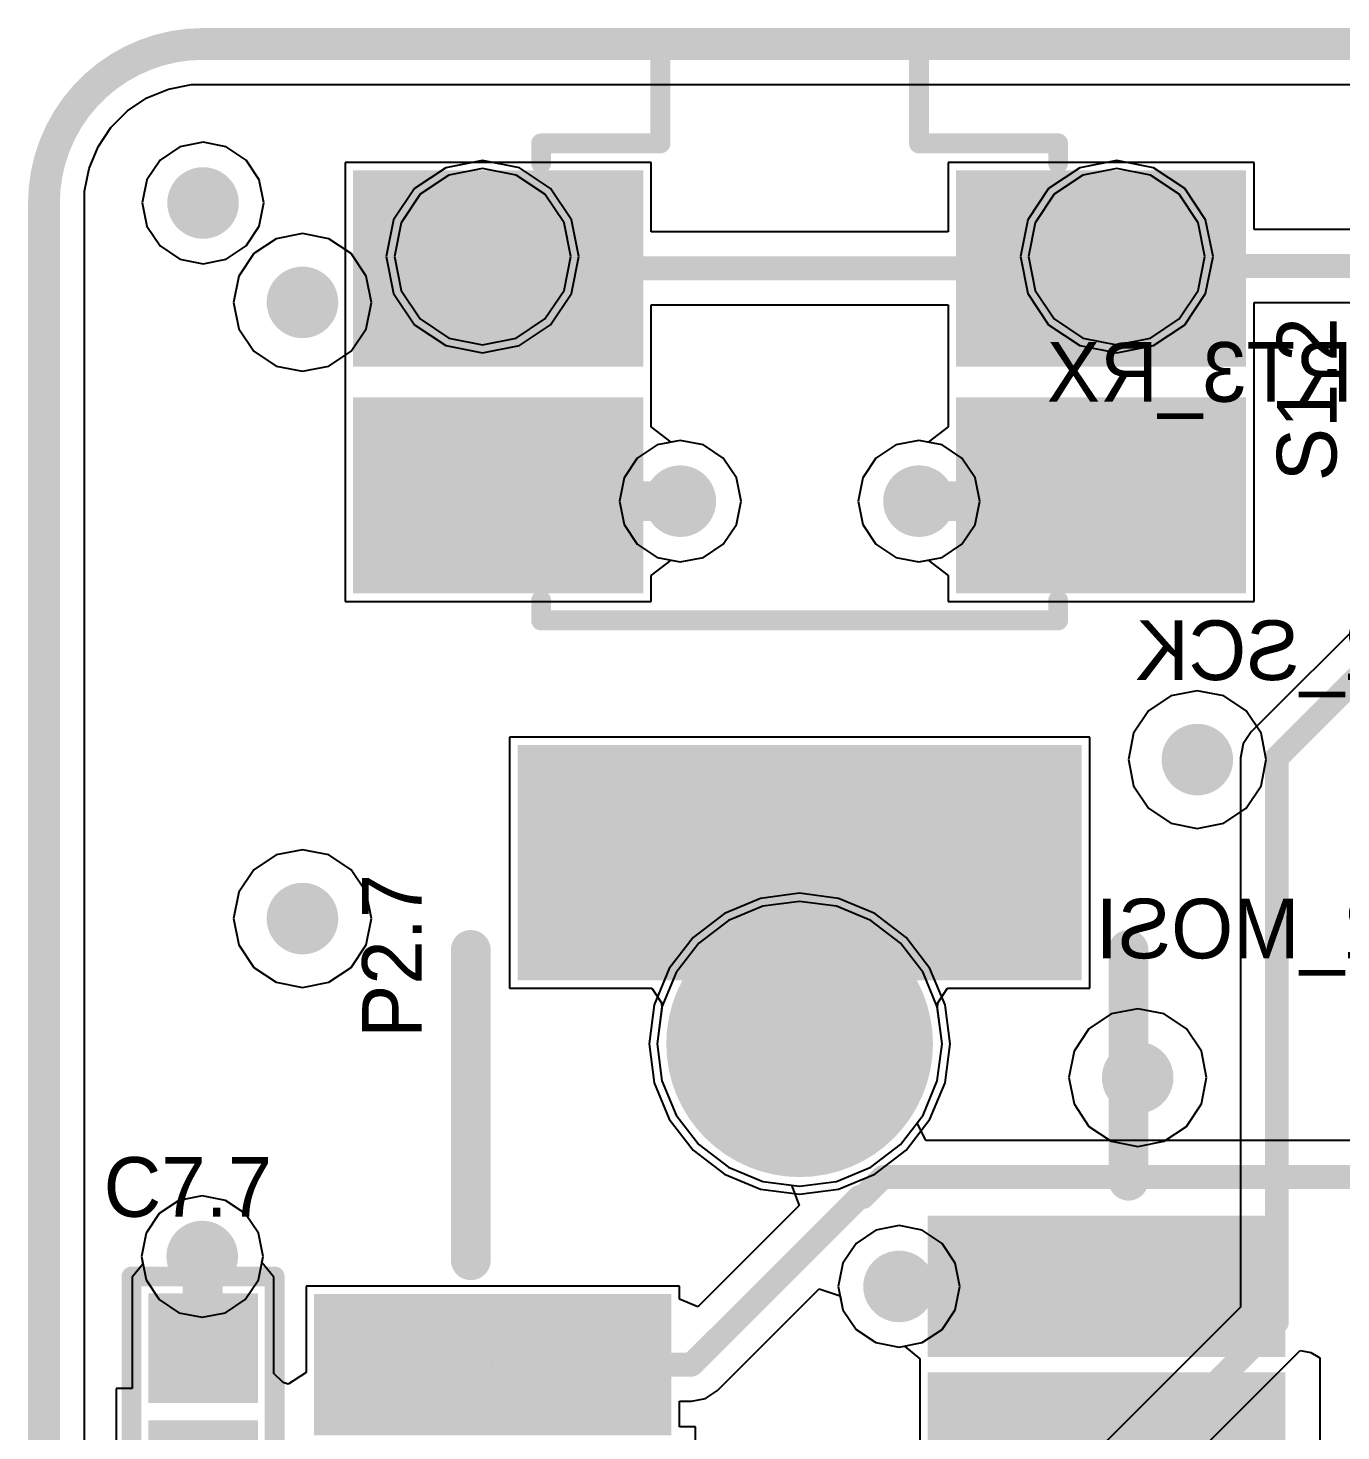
# Model space of a CAD drawing. Header units: millimetres. Extents: x 0.3 to 2.93, y 1.33 to 2.08.
# Drawn here: x 0.296 to 0.6261, y 1.7211 to 2.074 of the extents above; entities that cross this region are included whole.
import ezdxf

# ---------------------------------------------------------------- set-up
doc = ezdxf.new("R2010")
doc.units = ezdxf.units.MM
doc.header["$MEASUREMENT"] = 0
for name, color, linetype in [('BottomLayer', 5, 'Continuous'), ('BottomOverlay', 54, 'Continuous'), ('BottomSolder', 6, 'Continuous'), ('Mechanical2', 216, 'Continuous'), ('MidLayer1', 16, 'Continuous'), ('MidLayer2', 76, 'Continuous'), ('MultiLayer', 9, 'Continuous'), ('PadHoleLayer', 156, 'Continuous'), ('TopLayer', 1, 'Continuous'), ('TopOverlay', 2, 'Continuous'), ('TopPaste', 8, 'Continuous'), ('TopSolder', 216, 'Continuous'), ('ViaHoleLayer', 16, 'Continuous')]:
    doc.layers.add(name, color=color, linetype=linetype)

# ---------------------------------------------------------------- blocks, each defined once
blk = doc.blocks.new('EVQ_P6D_P_86')
at = {"layer": 'BottomLayer', "const_width": 0.01575}
for points in [[(-0.0876, 0.0315, 1), (-0.07185, 0.0315, 1)], [(0.07185, 0.0315, 1), (0.0876, 0.0315, 1)]]:
    blk.add_lwpolyline(points, format="xyb", close=True, dxfattribs=at)
at = {"layer": 'BottomSolder', "const_width": 0.01975}
for points in [[(-0.0896, 0.0315, 1), (-0.06985, 0.0315, 1)], [(0.06985, 0.0315, 1), (0.0896, 0.0315, 1)]]:
    blk.add_lwpolyline(points, format="xyb", close=True, dxfattribs=at)
at = {"layer": 'MidLayer1', "const_width": 0.01575}
for points in [[(-0.0876, 0.0315, 1), (-0.07185, 0.0315, 1)], [(0.07185, 0.0315, 1), (0.0876, 0.0315, 1)]]:
    blk.add_lwpolyline(points, format="xyb", close=True, dxfattribs=at)
at = {"layer": 'MidLayer2', "const_width": 0.01575}
for points in [[(-0.0876, 0.0315, 1), (-0.07185, 0.0315, 1)], [(0.07185, 0.0315, 1), (0.0876, 0.0315, 1)]]:
    blk.add_lwpolyline(points, format="xyb", close=True, dxfattribs=at)
at = {"layer": 'MultiLayer', "const_width": 0.01575}
for points in [[(-0.0876, 0.0315, 1), (-0.07185, 0.0315, 1)], [(0.07185, 0.0315, 1), (0.0876, 0.0315, 1)]]:
    blk.add_lwpolyline(points, format="xyb", close=True, dxfattribs=at)
at = {"layer": 'PadHoleLayer', "const_width": 0.01378}
for points in [[(-0.08661, 0.0315, 1), (-0.07283, 0.0315, 1)], [(0.07283, 0.0315, 1), (0.08661, 0.0315, 1)]]:
    blk.add_lwpolyline(points, format="xyb", close=True, dxfattribs=at)
at = {"layer": 'TopLayer', "const_width": 0.01575}
for points in [[(-0.0876, 0.0315, 1), (-0.07185, 0.0315, 1)], [(0.07185, 0.0315, 1), (0.0876, 0.0315, 1)]]:
    blk.add_lwpolyline(points, format="xyb", close=True, dxfattribs=at)
at = {"layer": 'TopLayer'}
for points in [[(-0.10827, 0.00787), (-0.04331, 0.00787), (-0.10827, 0.04921), (-0.04331, 0.04921)], [(0.04331, 0.00787), (0.10827, 0.00787), (0.04331, 0.04921), (0.10827, 0.04921)], [(-0.10827, -0.04921), (-0.04331, -0.04921), (-0.10827, -0.00787), (-0.04331, -0.00787)], [(0.04331, -0.04921), (0.10827, -0.04921), (0.04331, -0.00787), (0.10827, -0.00787)]]:
    blk.add_solid(points, dxfattribs=at)
at = {"layer": 'TopOverlay', "const_width": 0.005}
for points in [[(-0.035, 0.06), (-0.035, 0.085)], [(-0.035, 0.085), (0.03, 0.085)], [(0.03, 0.06), (0.03, 0.085)], [(-0.065, 0.055), (-0.065, 0.06)], [(-0.065, 0.06), (-0.035, 0.06)], [(0.03, 0.06), (0.065, 0.06)], [(0.065, 0.055), (0.065, 0.06)], [(-0.065, -0.06), (-0.065, -0.055)], [(0.065, -0.06), (0.065, -0.055)], [(-0.065, -0.06), (0.065, -0.06)]]:
    blk.add_lwpolyline(points, dxfattribs=at)
at = {"layer": 'TopOverlay', "const_width": 0.0025}
for points in [[(-0.03625, 0.085, 1), (-0.03375, 0.085, 1)], [(-0.03625, 0.085, 1), (-0.03375, 0.085, 1)], [(0.02875, 0.085, 1), (0.03125, 0.085, 1)], [(0.02875, 0.085, 1), (0.03125, 0.085, 1)], [(-0.06625, 0.06, 1), (-0.06375, 0.06, 1)], [(-0.06625, 0.06, 1), (-0.06375, 0.06, 1)], [(-0.03625, 0.06, 1), (-0.03375, 0.06, 1)], [(-0.03625, 0.06, 1), (-0.03375, 0.06, 1)], [(0.02875, 0.06, 1), (0.03125, 0.06, 1)], [(0.02875, 0.06, 1), (0.03125, 0.06, 1)], [(0.06375, 0.06, 1), (0.06625, 0.06, 1)], [(0.06375, 0.06, 1), (0.06625, 0.06, 1)], [(-0.06625, 0.055, 1), (-0.06375, 0.055, 1)], [(0.06375, 0.055, 1), (0.06625, 0.055, 1)], [(-0.06625, -0.055, 1), (-0.06375, -0.055, 1)], [(0.06375, -0.055, 1), (0.06625, -0.055, 1)], [(-0.06625, -0.06, 1), (-0.06375, -0.06, 1)], [(-0.06625, -0.06, 1), (-0.06375, -0.06, 1)], [(0.06375, -0.06, 1), (0.06625, -0.06, 1)], [(0.06375, -0.06, 1), (0.06625, -0.06, 1)]]:
    blk.add_lwpolyline(points, format="xyb", close=True, dxfattribs=at)
at = {"layer": 'TopPaste'}
for points in [[(-0.10627, 0.00987), (-0.04531, 0.00987), (-0.10627, 0.04721), (-0.04531, 0.04721)], [(0.04531, 0.00987), (0.10627, 0.00987), (0.04531, 0.04721), (0.10627, 0.04721)], [(-0.10627, -0.04721), (-0.04531, -0.04721), (-0.10627, -0.00987), (-0.04531, -0.00987)], [(0.04531, -0.04721), (0.10627, -0.04721), (0.04531, -0.00987), (0.10627, -0.00987)]]:
    blk.add_solid(points, dxfattribs=at)
at = {"layer": 'TopSolder', "const_width": 0.01975}
for points in [[(-0.0896, 0.0315, 1), (-0.06985, 0.0315, 1)], [(0.06985, 0.0315, 1), (0.0896, 0.0315, 1)]]:
    blk.add_lwpolyline(points, format="xyb", close=True, dxfattribs=at)
at = {"layer": 'TopSolder'}
for points in [[(-0.11227, 0.00387), (-0.03931, 0.00387), (-0.11227, 0.05321), (-0.03931, 0.05321)], [(0.03931, 0.00387), (0.11227, 0.00387), (0.03931, 0.05321), (0.11227, 0.05321)], [(-0.11227, -0.05321), (-0.03931, -0.05321), (-0.11227, -0.00387), (-0.03931, -0.00387)], [(0.03931, -0.05321), (0.11227, -0.05321), (0.03931, -0.00387), (0.11227, -0.00387)]]:
    blk.add_solid(points, dxfattribs=at)
blk = doc.blocks.new('0402_97')
at = {"layer": 'TopLayer'}
for points in [[(-0.01181, -0.01181), (0.01181, -0.01181), (-0.01181, 0.01181), (0.01181, 0.01181)], [(0.02016, -0.01181), (0.04378, -0.01181), (0.02016, 0.01181), (0.04378, 0.01181)]]:
    blk.add_solid(points, dxfattribs=at)
at = {"layer": 'TopOverlay', "const_width": 0.005}
for points in [[(-0.018, -0.018), (-0.018, 0.018)], [(0.05, 0.018), (-0.018, 0.018)], [(0.05, -0.018), (0.05, 0.018)], [(0.05, -0.018), (-0.018, -0.018)]]:
    blk.add_lwpolyline(points, dxfattribs=at)
at = {"layer": 'TopOverlay', "const_width": 0.0025}
for points in [[(-0.01925, 0.018, 1), (-0.01675, 0.018, 1)], [(-0.01925, 0.018, 1), (-0.01675, 0.018, 1)], [(0.04875, 0.018, 1), (0.05125, 0.018, 1)], [(0.04875, 0.018, 1), (0.05125, 0.018, 1)], [(-0.01925, -0.018, 1), (-0.01675, -0.018, 1)], [(-0.01925, -0.018, 1), (-0.01675, -0.018, 1)], [(0.04875, -0.018, 1), (0.05125, -0.018, 1)], [(0.04875, -0.018, 1), (0.05125, -0.018, 1)]]:
    blk.add_lwpolyline(points, format="xyb", close=True, dxfattribs=at)
at = {"layer": 'TopPaste'}
for points in [[(-0.00981, -0.00981), (0.00981, -0.00981), (-0.00981, 0.00981), (0.00981, 0.00981)], [(0.02216, -0.00981), (0.04178, -0.00981), (0.02216, 0.00981), (0.04178, 0.00981)]]:
    blk.add_solid(points, dxfattribs=at)
at = {"layer": 'TopSolder'}
for points in [[(-0.01378, -0.01378), (0.01378, -0.01378), (-0.01378, 0.01378), (0.01378, 0.01378)], [(0.01819, -0.01378), (0.04575, -0.01378), (0.01819, 0.01378), (0.04575, 0.01378)]]:
    blk.add_solid(points, dxfattribs=at)
blk = doc.blocks.new('DF9_15S_1V_101')
at = {"layer": 'BottomLayer', "const_width": 0.02953}
blk.add_lwpolyline([(0.18406, 0, 1), (0.21358, 0, 1)], format="xyb", close=True, dxfattribs=at)
at = {"layer": 'BottomSolder', "const_width": 0.03353}
blk.add_lwpolyline([(0.18206, 0, 1), (0.21558, 0, 1)], format="xyb", close=True, dxfattribs=at)
at = {"layer": 'MidLayer1', "const_width": 0.02953}
blk.add_lwpolyline([(0.18406, 0, 1), (0.21358, 0, 1)], format="xyb", close=True, dxfattribs=at)
at = {"layer": 'MidLayer2', "const_width": 0.02953}
blk.add_lwpolyline([(0.18406, 0, 1), (0.21358, 0, 1)], format="xyb", close=True, dxfattribs=at)
at = {"layer": 'MultiLayer', "const_width": 0.02953}
blk.add_lwpolyline([(0.18406, 0, 1), (0.21358, 0, 1)], format="xyb", close=True, dxfattribs=at)
at = {"layer": 'PadHoleLayer'}
for points in [[(0.11811, 0.07717), (0.11811, 0.07717, -1), (0.11811, 0.07717), (0.11811, 0.07717, -1)], [(0.13779, -0.07717), (0.13779, -0.07717, -1), (0.13779, -0.07717), (0.13779, -0.07717, -1)]]:
    blk.add_lwpolyline(points, format="xyb", close=True, dxfattribs=at)
at = {"layer": 'PadHoleLayer', "const_width": 0.02559}
blk.add_lwpolyline([(0.18602, 0, 1), (0.21161, 0, 1)], format="xyb", close=True, dxfattribs=at)
at = {"layer": 'TopLayer', "const_width": 0.02953}
blk.add_lwpolyline([(0.18406, 0, 1), (0.21358, 0, 1)], format="xyb", close=True, dxfattribs=at)
at = {"layer": 'TopLayer'}
for points in [[(0.10433, 0.03622), (0.13189, 0.03622), (0.10433, 0.11811), (0.13189, 0.11811)], [(0.26996, 0.06693), (0.21878, 0.06693), (0.26996, -0.06693), (0.21878, -0.06693)], [(0.08465, -0.11811), (0.1122, -0.11811), (0.08465, -0.03622), (0.1122, -0.03622)], [(0.12402, -0.11811), (0.15157, -0.11811), (0.12402, -0.03622), (0.15157, -0.03622)]]:
    blk.add_solid(points, dxfattribs=at)
at = {"layer": 'TopOverlay', "const_width": 0.01}
for points in [[(0.14437, 0.08268), (0.22244, 0.08268)], [(0.16437, -0.08268), (0.22244, -0.08268)]]:
    blk.add_lwpolyline(points, dxfattribs=at)
at = {"layer": 'TopOverlay', "const_width": 0.005}
for points in [[(0.14187, 0.08268, 1), (0.14687, 0.08268, 1)], [(0.21994, 0.08268, 1), (0.22494, 0.08268, 1)], [(0.16187, -0.08268, 1), (0.16687, -0.08268, 1)], [(0.21994, -0.08268, 1), (0.22494, -0.08268, 1)]]:
    blk.add_lwpolyline(points, format="xyb", close=True, dxfattribs=at)
at = {"layer": 'TopPaste'}
for points in [[(0.10633, 0.03822), (0.12989, 0.03822), (0.10633, 0.11611), (0.12989, 0.11611)], [(0.26796, 0.06493), (0.22078, 0.06493), (0.26796, -0.06493), (0.22078, -0.06493)], [(0.08665, -0.11611), (0.1102, -0.11611), (0.08665, -0.03822), (0.1102, -0.03822)], [(0.12602, -0.11611), (0.14957, -0.11611), (0.12602, -0.03822), (0.14957, -0.03822)]]:
    blk.add_solid(points, dxfattribs=at)
at = {"layer": 'TopSolder', "const_width": 0.03353}
blk.add_lwpolyline([(0.18206, 0, 1), (0.21558, 0, 1)], format="xyb", close=True, dxfattribs=at)
at = {"layer": 'TopSolder'}
for points in [[(0.10033, 0.03222), (0.13589, 0.03222), (0.10033, 0.12211), (0.13589, 0.12211)], [(0.27396, 0.07093), (0.21478, 0.07093), (0.27396, -0.07093), (0.21478, -0.07093)], [(0.08065, -0.12211), (0.1162, -0.12211), (0.08065, -0.03222), (0.1162, -0.03222)], [(0.12002, -0.12211), (0.15557, -0.12211), (0.12002, -0.03222), (0.15557, -0.03222)]]:
    blk.add_solid(points, dxfattribs=at)

msp = doc.modelspace()

# ---------------------------------------------------------------- linework, layer by layer
at = {"layer": 'BottomLayer'}
for p, q in [((0.32588, 2.05641), (0.33131, 2.05866)), ((0.33131, 2.05866), (0.33706, 2.0598)), ((0.33706, 2.0598), (0.64796, 2.0598)), ((0.321, 2.05315), (0.32588, 2.05641)), ((0.31685, 2.049), (0.321, 2.05315)), ((0.31359, 2.04412), (0.31685, 2.049)), ((0.31134, 2.03869), (0.31359, 2.04412)), ((0.33415, 2.04413), (0.32919, 2.04081)), ((0.34, 2.04529), (0.33415, 2.04413)), ((0.34585, 2.04413), (0.34, 2.04529)), ((0.35081, 2.04081), (0.34585, 2.04413)), ((0.32919, 2.04081), (0.32587, 2.03585)), ((0.35413, 2.03585), (0.35081, 2.04081)), ((0.3102, 2.03294), (0.31134, 2.03869)), ((0.40179, 2.03698), (0.3946, 2.03218)), ((0.41028, 2.03867), (0.40179, 2.03698)), ((0.41876, 2.03698), (0.41028, 2.03867)), ((0.42596, 2.03218), (0.41876, 2.03698)), ((0.56124, 2.03698), (0.55404, 2.03218)), ((0.56972, 2.03867), (0.56124, 2.03698)), ((0.57821, 2.03698), (0.56972, 2.03867)), ((0.5854, 2.03218), (0.57821, 2.03698)), ((0.74306, 2.03649), (0.60351, 1.89694)), ((0.3102, 2.03), (0.3102, 2.03294)), ((0.32587, 2.03585), (0.32471, 2.03)), ((0.35529, 2.03), (0.35413, 2.03585)), ((0.3102, 1.37), (0.3102, 2.03)), ((0.32471, 2.03), (0.32587, 2.02415)), ((0.35413, 2.02415), (0.35529, 2.03)), ((0.3946, 2.03218), (0.38979, 2.02498)), ((0.43076, 2.02498), (0.42596, 2.03218)), ((0.55404, 2.03218), (0.54924, 2.02498)), ((0.59021, 2.02498), (0.5854, 2.03218)), ((0.32587, 2.02415), (0.32919, 2.01919)), ((0.35081, 2.01919), (0.35413, 2.02415)), ((0.38979, 2.02498), (0.3881, 2.0165)), ((0.43245, 2.0165), (0.43076, 2.02498)), ((0.54924, 2.02498), (0.54755, 2.0165)), ((0.5919, 2.0165), (0.59021, 2.02498)), ((0.32919, 2.01919), (0.33415, 2.01587)), ((0.34585, 2.01587), (0.35081, 2.01919)), ((0.33415, 2.01587), (0.34, 2.01471)), ((0.34, 2.01471), (0.34585, 2.01587)), ((0.3881, 2.0165), (0.38979, 2.00801)), ((0.43076, 2.00801), (0.43245, 2.0165)), ((0.54755, 2.0165), (0.54924, 2.00801)), ((0.59021, 2.00801), (0.5919, 2.0165)), ((0.38979, 2.00801), (0.3946, 2.00082)), ((0.42596, 2.00082), (0.43076, 2.00801)), ((0.54924, 2.00801), (0.55404, 2.00082)), ((0.5854, 2.00082), (0.59021, 2.00801)), ((0.3946, 2.00082), (0.40179, 1.99601)), ((0.41876, 1.99601), (0.42596, 2.00082)), ((0.55404, 2.00082), (0.56124, 1.99601)), ((0.57821, 1.99601), (0.5854, 2.00082)), ((0.40179, 1.99601), (0.41028, 1.99432)), ((0.41028, 1.99432), (0.41876, 1.99601)), ((0.56124, 1.99601), (0.56972, 1.99432)), ((0.56972, 1.99432), (0.57821, 1.99601)), ((0.45415, 1.96913), (0.44919, 1.96581)), ((0.46, 1.97029), (0.45415, 1.96913)), ((0.46585, 1.96913), (0.46, 1.97029)), ((0.47081, 1.96581), (0.46585, 1.96913)), ((0.51415, 1.96913), (0.50919, 1.96581)), ((0.52, 1.97029), (0.51415, 1.96913)), ((0.52585, 1.96913), (0.52, 1.97029)), ((0.53081, 1.96581), (0.52585, 1.96913)), ((0.44919, 1.96581), (0.44587, 1.96085)), ((0.47413, 1.96085), (0.47081, 1.96581)), ((0.50919, 1.96581), (0.50587, 1.96085)), ((0.53413, 1.96085), (0.53081, 1.96581)), ((0.44587, 1.96085), (0.44471, 1.955)), ((0.47529, 1.955), (0.47413, 1.96085)), ((0.50587, 1.96085), (0.50471, 1.955)), ((0.53529, 1.955), (0.53413, 1.96085)), ((0.44471, 1.955), (0.44587, 1.94915)), ((0.47413, 1.94915), (0.47529, 1.955)), ((0.50471, 1.955), (0.50587, 1.94915)), ((0.53413, 1.94915), (0.53529, 1.955)), ((0.44587, 1.94915), (0.44919, 1.94419)), ((0.47081, 1.94419), (0.47413, 1.94915)), ((0.50587, 1.94915), (0.50919, 1.94419)), ((0.53081, 1.94419), (0.53413, 1.94915)), ((0.44919, 1.94419), (0.45415, 1.94087)), ((0.45415, 1.94087), (0.46, 1.93971)), ((0.46, 1.93971), (0.46585, 1.94087)), ((0.46585, 1.94087), (0.47081, 1.94419)), ((0.50919, 1.94419), (0.51415, 1.94087)), ((0.51415, 1.94087), (0.52, 1.93971)), ((0.52, 1.93971), (0.52585, 1.94087)), ((0.52585, 1.94087), (0.53081, 1.94419)), ((0.60351, 1.89694), (0.60152, 1.89397)), ((0.60152, 1.89397), (0.60082, 1.89046)), ((0.60082, 1.89046), (0.60082, 1.7523)), ((0.48073, 1.85312), (0.47208, 1.84954)), ((0.49, 1.85434), (0.48073, 1.85312)), ((0.49927, 1.85312), (0.49, 1.85434)), ((0.50792, 1.84954), (0.49927, 1.85312)), ((0.47208, 1.84954), (0.46466, 1.84384)), ((0.51534, 1.84384), (0.50792, 1.84954)), ((0.46466, 1.84384), (0.45897, 1.83642)), ((0.52103, 1.83642), (0.51534, 1.84384)), ((0.45897, 1.83642), (0.45539, 1.82778)), ((0.52461, 1.82778), (0.52103, 1.83642)), ((0.45539, 1.82778), (0.45417, 1.8185)), ((0.52583, 1.8185), (0.52461, 1.82778)), ((0.45417, 1.8185), (0.45539, 1.80923)), ((0.52461, 1.80923), (0.52583, 1.8185)), ((0.45539, 1.80923), (0.45897, 1.80059)), ((0.52103, 1.80059), (0.52461, 1.80923)), ((0.45897, 1.80059), (0.46466, 1.79317)), ((0.51534, 1.79317), (0.52103, 1.80059)), ((0.46466, 1.79317), (0.47208, 1.78747)), ((0.50792, 1.78747), (0.51534, 1.79317)), ((0.47208, 1.78747), (0.48073, 1.78389)), ((0.49927, 1.78389), (0.50792, 1.78747)), ((0.48073, 1.78389), (0.49, 1.78267)), ((0.49, 1.78267), (0.49927, 1.78389)), ((0.33394, 1.77913), (0.32898, 1.77581)), ((0.33979, 1.78029), (0.33394, 1.77913)), ((0.34564, 1.77913), (0.33979, 1.78029)), ((0.3506, 1.77581), (0.34564, 1.77913)), ((0.32898, 1.77581), (0.32566, 1.77085)), ((0.35392, 1.77085), (0.3506, 1.77581)), ((0.50915, 1.77161), (0.50419, 1.76829)), ((0.515, 1.77277), (0.50915, 1.77161)), ((0.52085, 1.77161), (0.515, 1.77277)), ((0.52581, 1.76829), (0.52085, 1.77161)), ((0.32566, 1.77085), (0.3245, 1.765)), ((0.35508, 1.765), (0.35392, 1.77085)), ((0.50419, 1.76829), (0.50087, 1.76333)), ((0.52913, 1.76333), (0.52581, 1.76829)), ((0.3245, 1.765), (0.32566, 1.75915)), ((0.35392, 1.75915), (0.35508, 1.765)), ((0.50087, 1.76333), (0.49971, 1.75748)), ((0.53029, 1.75748), (0.52913, 1.76333)), ((0.32566, 1.75915), (0.32898, 1.75419)), ((0.3506, 1.75419), (0.35392, 1.75915)), ((0.49971, 1.75748), (0.50087, 1.75163)), ((0.52913, 1.75163), (0.53029, 1.75748)), ((0.32898, 1.75419), (0.33394, 1.75087)), ((0.34564, 1.75087), (0.3506, 1.75419)), ((0.33394, 1.75087), (0.33979, 1.74971)), ((0.33979, 1.74971), (0.34564, 1.75087)), ((0.50087, 1.75163), (0.50419, 1.74667)), ((0.60082, 1.7523), (0.51676, 1.66823)), ((0.52581, 1.74667), (0.52913, 1.75163)), ((0.50419, 1.74667), (0.50915, 1.74335)), ((0.50915, 1.74335), (0.515, 1.74219)), ((0.515, 1.74219), (0.52085, 1.74335)), ((0.52085, 1.74335), (0.52581, 1.74667)), ((0.52705, 1.65257), (0.61582, 1.74134)), ((0.61582, 1.74134), (0.61851, 1.74084)), ((0.61851, 1.74084), (0.62082, 1.73949)), ((0.62082, 1.73949), (0.62082, 1.66091))]:
    msp.add_line(p, q, dxfattribs=at)
for points, const_width in [([(0.3355, 2.03, 1), (0.3445, 2.03, 1)], 0.009), ([(0.3605, 2.005, 1), (0.3695, 2.005, 1)], 0.009), ([(0.4555, 1.955, 1), (0.4645, 1.955, 1)], 0.009), ([(0.5155, 1.955, 1), (0.5245, 1.955, 1)], 0.009), ([(0.5855, 1.89, 1), (0.5945, 1.89, 1)], 0.009), ([(0.6085, 1.89046, 1), (0.6115, 1.89046, 1)], 0.003), ([(0.6085, 1.89046, 1), (0.6115, 1.89046, 1)], 0.003), ([(0.3605, 1.85, 1), (0.3695, 1.85, 1)], 0.009), ([(0.5705, 1.81, 1), (0.5795, 1.81, 1)], 0.009), ([(0.33529, 1.765, 1), (0.34429, 1.765, 1)], 0.009), ([(0.5105, 1.75748, 1), (0.5195, 1.75748, 1)], 0.009), ([(0.6085, 1.74849, 1), (0.6115, 1.74849, 1)], 0.003), ([(0.6085, 1.74849, 1), (0.6115, 1.74849, 1)], 0.003)]:
    msp.add_lwpolyline(points, format="xyb", close=True, dxfattribs=dict(at, const_width=const_width))
at = {"layer": 'BottomLayer', "const_width": 0.006}
for points in [[(0.61, 1.89046), (0.74954, 2.03)], [(0.61, 1.74849), (0.61, 1.89046)], [(0.52056, 1.65906), (0.61, 1.74849)]]:
    msp.add_lwpolyline(points, dxfattribs=at)
at = {"layer": 'Mechanical2', "const_width": 0.008}
msp.add_lwpolyline([(0.3, 2.03, -0.414214), (0.34, 2.07)], format="xyb", dxfattribs=at)
for points in [[(0.34, 2.07), (2.89, 2.07)], [(0.3, 1.37), (0.3, 2.03)]]:
    msp.add_lwpolyline(points, dxfattribs=at)
at = {"layer": 'Mechanical2', "const_width": 0.004}
for points in [[(0.338, 2.07, 1), (0.342, 2.07, 1)], [(0.338, 2.07, 1), (0.342, 2.07, 1)], [(0.298, 2.03, 1), (0.302, 2.03, 1)], [(0.298, 2.03, 1), (0.302, 2.03, 1)]]:
    msp.add_lwpolyline(points, format="xyb", close=True, dxfattribs=at)
at = {"layer": 'MidLayer1'}
for p, q in [((0.32588, 2.05641), (0.33131, 2.05866)), ((0.33131, 2.05866), (0.33706, 2.0598)), ((0.33706, 2.0598), (0.76055, 2.0598)), ((0.321, 2.05315), (0.32588, 2.05641)), ((0.31685, 2.049), (0.321, 2.05315)), ((0.31359, 2.04412), (0.31685, 2.049)), ((0.31134, 2.03869), (0.31359, 2.04412)), ((0.41028, 2.04071), (0.40101, 2.03887)), ((0.41954, 2.03887), (0.41028, 2.04071)), ((0.56972, 2.04071), (0.56046, 2.03887)), ((0.57899, 2.03887), (0.56972, 2.04071)), ((0.3102, 2.03294), (0.31134, 2.03869)), ((0.40101, 2.03887), (0.39315, 2.03362)), ((0.4274, 2.03362), (0.41954, 2.03887)), ((0.56046, 2.03887), (0.5526, 2.03362)), ((0.58685, 2.03362), (0.57899, 2.03887)), ((0.3102, 2.03), (0.3102, 2.03294)), ((0.39315, 2.03362), (0.38791, 2.02576)), ((0.43265, 2.02576), (0.4274, 2.03362)), ((0.5526, 2.03362), (0.54735, 2.02576)), ((0.59209, 2.02576), (0.58685, 2.03362)), ((0.3102, 1.37), (0.3102, 2.03)), ((0.38791, 2.02576), (0.38606, 2.0165)), ((0.43449, 2.0165), (0.43265, 2.02576)), ((0.54735, 2.02576), (0.54551, 2.0165)), ((0.59394, 2.0165), (0.59209, 2.02576)), ((0.365, 2.02233), (0.35837, 2.02101)), ((0.37163, 2.02101), (0.365, 2.02233)), ((0.35837, 2.02101), (0.35274, 2.01726)), ((0.37726, 2.01726), (0.37163, 2.02101)), ((0.35274, 2.01726), (0.34899, 2.01163)), ((0.38101, 2.01163), (0.37726, 2.01726)), ((0.38606, 2.0165), (0.38791, 2.00723)), ((0.43265, 2.00723), (0.43449, 2.0165)), ((0.54551, 2.0165), (0.54735, 2.00723)), ((0.59209, 2.00723), (0.59394, 2.0165)), ((0.34899, 2.01163), (0.34767, 2.005)), ((0.38233, 2.005), (0.38101, 2.01163)), ((0.34767, 2.005), (0.34899, 1.99837)), ((0.38101, 1.99837), (0.38233, 2.005)), ((0.38791, 2.00723), (0.39315, 1.99937)), ((0.4274, 1.99937), (0.43265, 2.00723)), ((0.54735, 2.00723), (0.5526, 1.99937)), ((0.58685, 1.99937), (0.59209, 2.00723)), ((0.34899, 1.99837), (0.35274, 1.99274)), ((0.37726, 1.99274), (0.38101, 1.99837)), ((0.39315, 1.99937), (0.40101, 1.99413)), ((0.41954, 1.99413), (0.4274, 1.99937)), ((0.5526, 1.99937), (0.56046, 1.99413)), ((0.57899, 1.99413), (0.58685, 1.99937)), ((0.40101, 1.99413), (0.41028, 1.99228)), ((0.41028, 1.99228), (0.41954, 1.99413)), ((0.56046, 1.99413), (0.56972, 1.99228)), ((0.56972, 1.99228), (0.57899, 1.99413)), ((0.35274, 1.99274), (0.35837, 1.98899)), ((0.37163, 1.98899), (0.37726, 1.99274)), ((0.35837, 1.98899), (0.365, 1.98767)), ((0.365, 1.98767), (0.37163, 1.98899)), ((0.58337, 1.90601), (0.57774, 1.90226)), ((0.59, 1.90733), (0.58337, 1.90601)), ((0.59663, 1.90601), (0.59, 1.90733)), ((0.60226, 1.90226), (0.59663, 1.90601)), ((0.57774, 1.90226), (0.57399, 1.89663)), ((0.60601, 1.89663), (0.60226, 1.90226)), ((0.57399, 1.89663), (0.57267, 1.89)), ((0.60733, 1.89), (0.60601, 1.89663)), ((0.57267, 1.89), (0.57399, 1.88337)), ((0.60601, 1.88337), (0.60733, 1.89)), ((0.57399, 1.88337), (0.57774, 1.87774)), ((0.60226, 1.87774), (0.60601, 1.88337)), ((0.57774, 1.87774), (0.58337, 1.87399)), ((0.59663, 1.87399), (0.60226, 1.87774)), ((0.58337, 1.87399), (0.59, 1.87267)), ((0.59, 1.87267), (0.59663, 1.87399)), ((0.365, 1.86733), (0.35837, 1.86601)), ((0.37163, 1.86601), (0.365, 1.86733)), ((0.35837, 1.86601), (0.35274, 1.86226)), ((0.37726, 1.86226), (0.37163, 1.86601)), ((0.35274, 1.86226), (0.34899, 1.85663)), ((0.38101, 1.85663), (0.37726, 1.86226)), ((0.34899, 1.85663), (0.34767, 1.85)), ((0.38233, 1.85), (0.38101, 1.85663)), ((0.49, 1.85636), (0.4802, 1.85507)), ((0.4998, 1.85507), (0.49, 1.85636)), ((0.4802, 1.85507), (0.47107, 1.85128)), ((0.50893, 1.85128), (0.4998, 1.85507)), ((0.34767, 1.85), (0.34899, 1.84337)), ((0.38101, 1.84337), (0.38233, 1.85)), ((0.47107, 1.85128), (0.46324, 1.84527)), ((0.51676, 1.84527), (0.50893, 1.85128)), ((0.34899, 1.84337), (0.35274, 1.83774)), ((0.37726, 1.83774), (0.38101, 1.84337)), ((0.46324, 1.84527), (0.45722, 1.83743)), ((0.52278, 1.83743), (0.51676, 1.84527)), ((0.35274, 1.83774), (0.35837, 1.83399)), ((0.37163, 1.83399), (0.37726, 1.83774)), ((0.45722, 1.83743), (0.45344, 1.8283)), ((0.52656, 1.8283), (0.52278, 1.83743)), ((0.35837, 1.83399), (0.365, 1.83267)), ((0.365, 1.83267), (0.37163, 1.83399)), ((0.45344, 1.8283), (0.45215, 1.8185)), ((0.52785, 1.8185), (0.52656, 1.8283)), ((0.56837, 1.82601), (0.56274, 1.82226)), ((0.575, 1.82733), (0.56837, 1.82601)), ((0.58163, 1.82601), (0.575, 1.82733)), ((0.58726, 1.82226), (0.58163, 1.82601)), ((0.56274, 1.82226), (0.55899, 1.81663)), ((0.59101, 1.81663), (0.58726, 1.82226)), ((0.45215, 1.8185), (0.45344, 1.80871)), ((0.52656, 1.80871), (0.52785, 1.8185)), ((0.55899, 1.81663), (0.55767, 1.81)), ((0.59233, 1.81), (0.59101, 1.81663)), ((0.45344, 1.80871), (0.45722, 1.79958)), ((0.52278, 1.79958), (0.52656, 1.80871)), ((0.55767, 1.81), (0.55899, 1.80337)), ((0.59101, 1.80337), (0.59233, 1.81)), ((0.55899, 1.80337), (0.56274, 1.79774)), ((0.58726, 1.79774), (0.59101, 1.80337)), ((0.45722, 1.79958), (0.46324, 1.79174)), ((0.51676, 1.79174), (0.52278, 1.79958)), ((0.56274, 1.79774), (0.56837, 1.79399)), ((0.58163, 1.79399), (0.58726, 1.79774)), ((0.56837, 1.79399), (0.575, 1.79267)), ((0.575, 1.79267), (0.58163, 1.79399)), ((0.46324, 1.79174), (0.47107, 1.78572)), ((0.50893, 1.78572), (0.51676, 1.79174)), ((0.47107, 1.78572), (0.4802, 1.78194)), ((0.4998, 1.78194), (0.50893, 1.78572)), ((0.4802, 1.78194), (0.49, 1.78065)), ((0.49, 1.78065), (0.4998, 1.78194))]:
    msp.add_line(p, q, dxfattribs=at)
at = {"layer": 'MidLayer1', "const_width": 0.009}
for points in [[(0.3355, 2.03, 1), (0.3445, 2.03, 1)], [(0.3605, 2.005, 1), (0.3695, 2.005, 1)], [(0.4555, 1.955, 1), (0.4645, 1.955, 1)], [(0.5155, 1.955, 1), (0.5245, 1.955, 1)], [(0.5855, 1.89, 1), (0.5945, 1.89, 1)], [(0.3605, 1.85, 1), (0.3695, 1.85, 1)], [(0.5705, 1.81, 1), (0.5795, 1.81, 1)], [(0.33529, 1.765, 1), (0.34429, 1.765, 1)], [(0.5105, 1.75748, 1), (0.5195, 1.75748, 1)]]:
    msp.add_lwpolyline(points, format="xyb", close=True, dxfattribs=at)
at = {"layer": 'MidLayer2'}
for p, q in [((0.32588, 2.05641), (0.33131, 2.05866)), ((0.33131, 2.05866), (0.33706, 2.0598)), ((0.33706, 2.0598), (0.76055, 2.0598)), ((0.321, 2.05315), (0.32588, 2.05641)), ((0.31685, 2.049), (0.321, 2.05315)), ((0.31359, 2.04412), (0.31685, 2.049)), ((0.31134, 2.03869), (0.31359, 2.04412)), ((0.41028, 2.04071), (0.40101, 2.03887)), ((0.41954, 2.03887), (0.41028, 2.04071)), ((0.56972, 2.04071), (0.56046, 2.03887)), ((0.57899, 2.03887), (0.56972, 2.04071)), ((0.3102, 2.03294), (0.31134, 2.03869)), ((0.40101, 2.03887), (0.39315, 2.03362)), ((0.4274, 2.03362), (0.41954, 2.03887)), ((0.56046, 2.03887), (0.5526, 2.03362)), ((0.58685, 2.03362), (0.57899, 2.03887)), ((0.3102, 2.03), (0.3102, 2.03294)), ((0.39315, 2.03362), (0.38791, 2.02576)), ((0.43265, 2.02576), (0.4274, 2.03362)), ((0.5526, 2.03362), (0.54735, 2.02576)), ((0.59209, 2.02576), (0.58685, 2.03362)), ((0.3102, 1.37), (0.3102, 2.03)), ((0.38791, 2.02576), (0.38606, 2.0165)), ((0.43449, 2.0165), (0.43265, 2.02576)), ((0.54735, 2.02576), (0.54551, 2.0165)), ((0.59394, 2.0165), (0.59209, 2.02576)), ((0.365, 2.02233), (0.35837, 2.02101)), ((0.37163, 2.02101), (0.365, 2.02233)), ((0.35837, 2.02101), (0.35274, 2.01726)), ((0.37726, 2.01726), (0.37163, 2.02101)), ((0.35274, 2.01726), (0.34899, 2.01163)), ((0.38101, 2.01163), (0.37726, 2.01726)), ((0.38606, 2.0165), (0.38791, 2.00723)), ((0.43265, 2.00723), (0.43449, 2.0165)), ((0.54551, 2.0165), (0.54735, 2.00723)), ((0.59209, 2.00723), (0.59394, 2.0165)), ((0.34899, 2.01163), (0.34767, 2.005)), ((0.38233, 2.005), (0.38101, 2.01163)), ((0.34767, 2.005), (0.34899, 1.99837)), ((0.38101, 1.99837), (0.38233, 2.005)), ((0.38791, 2.00723), (0.39315, 1.99937)), ((0.4274, 1.99937), (0.43265, 2.00723)), ((0.54735, 2.00723), (0.5526, 1.99937)), ((0.58685, 1.99937), (0.59209, 2.00723)), ((0.34899, 1.99837), (0.35274, 1.99274)), ((0.37726, 1.99274), (0.38101, 1.99837)), ((0.39315, 1.99937), (0.40101, 1.99413)), ((0.41954, 1.99413), (0.4274, 1.99937)), ((0.5526, 1.99937), (0.56046, 1.99413)), ((0.57899, 1.99413), (0.58685, 1.99937)), ((0.40101, 1.99413), (0.41028, 1.99228)), ((0.41028, 1.99228), (0.41954, 1.99413)), ((0.56046, 1.99413), (0.56972, 1.99228)), ((0.56972, 1.99228), (0.57899, 1.99413)), ((0.35274, 1.99274), (0.35837, 1.98899)), ((0.37163, 1.98899), (0.37726, 1.99274)), ((0.35837, 1.98899), (0.365, 1.98767)), ((0.365, 1.98767), (0.37163, 1.98899)), ((0.58337, 1.90601), (0.57774, 1.90226)), ((0.59, 1.90733), (0.58337, 1.90601)), ((0.59663, 1.90601), (0.59, 1.90733)), ((0.60226, 1.90226), (0.59663, 1.90601)), ((0.57774, 1.90226), (0.57399, 1.89663)), ((0.60601, 1.89663), (0.60226, 1.90226)), ((0.57399, 1.89663), (0.57267, 1.89)), ((0.60733, 1.89), (0.60601, 1.89663)), ((0.57267, 1.89), (0.57399, 1.88337)), ((0.60601, 1.88337), (0.60733, 1.89)), ((0.57399, 1.88337), (0.57774, 1.87774)), ((0.60226, 1.87774), (0.60601, 1.88337)), ((0.57774, 1.87774), (0.58337, 1.87399)), ((0.59663, 1.87399), (0.60226, 1.87774)), ((0.58337, 1.87399), (0.59, 1.87267)), ((0.59, 1.87267), (0.59663, 1.87399)), ((0.365, 1.86733), (0.35837, 1.86601)), ((0.37163, 1.86601), (0.365, 1.86733)), ((0.35837, 1.86601), (0.35274, 1.86226)), ((0.37726, 1.86226), (0.37163, 1.86601)), ((0.35274, 1.86226), (0.34899, 1.85663)), ((0.38101, 1.85663), (0.37726, 1.86226)), ((0.34899, 1.85663), (0.34767, 1.85)), ((0.38233, 1.85), (0.38101, 1.85663)), ((0.49, 1.85636), (0.4802, 1.85507)), ((0.4998, 1.85507), (0.49, 1.85636)), ((0.4802, 1.85507), (0.47107, 1.85128)), ((0.50893, 1.85128), (0.4998, 1.85507)), ((0.34767, 1.85), (0.34899, 1.84337)), ((0.38101, 1.84337), (0.38233, 1.85)), ((0.47107, 1.85128), (0.46324, 1.84527)), ((0.51676, 1.84527), (0.50893, 1.85128)), ((0.34899, 1.84337), (0.35274, 1.83774)), ((0.37726, 1.83774), (0.38101, 1.84337)), ((0.46324, 1.84527), (0.45722, 1.83743)), ((0.52278, 1.83743), (0.51676, 1.84527)), ((0.35274, 1.83774), (0.35837, 1.83399)), ((0.37163, 1.83399), (0.37726, 1.83774)), ((0.45722, 1.83743), (0.45344, 1.8283)), ((0.52656, 1.8283), (0.52278, 1.83743)), ((0.35837, 1.83399), (0.365, 1.83267)), ((0.365, 1.83267), (0.37163, 1.83399)), ((0.45344, 1.8283), (0.45215, 1.8185)), ((0.52785, 1.8185), (0.52656, 1.8283)), ((0.56837, 1.82601), (0.56274, 1.82226)), ((0.575, 1.82733), (0.56837, 1.82601)), ((0.58163, 1.82601), (0.575, 1.82733)), ((0.58726, 1.82226), (0.58163, 1.82601)), ((0.56274, 1.82226), (0.55899, 1.81663)), ((0.59101, 1.81663), (0.58726, 1.82226)), ((0.45215, 1.8185), (0.45344, 1.80871)), ((0.52656, 1.80871), (0.52785, 1.8185)), ((0.55899, 1.81663), (0.55767, 1.81)), ((0.59233, 1.81), (0.59101, 1.81663)), ((0.45344, 1.80871), (0.45722, 1.79958)), ((0.52278, 1.79958), (0.52656, 1.80871)), ((0.55767, 1.81), (0.55899, 1.80337)), ((0.59101, 1.80337), (0.59233, 1.81)), ((0.55899, 1.80337), (0.56274, 1.79774)), ((0.58726, 1.79774), (0.59101, 1.80337)), ((0.45722, 1.79958), (0.46324, 1.79174)), ((0.51676, 1.79174), (0.52278, 1.79958)), ((0.56274, 1.79774), (0.56837, 1.79399)), ((0.58163, 1.79399), (0.58726, 1.79774)), ((0.56837, 1.79399), (0.575, 1.79267)), ((0.575, 1.79267), (0.58163, 1.79399)), ((0.46324, 1.79174), (0.47107, 1.78572)), ((0.50893, 1.78572), (0.51676, 1.79174)), ((0.47107, 1.78572), (0.4802, 1.78194)), ((0.4998, 1.78194), (0.50893, 1.78572)), ((0.4802, 1.78194), (0.49, 1.78065)), ((0.49, 1.78065), (0.4998, 1.78194))]:
    msp.add_line(p, q, dxfattribs=at)
at = {"layer": 'MidLayer2', "const_width": 0.009}
for points in [[(0.3355, 2.03, 1), (0.3445, 2.03, 1)], [(0.3605, 2.005, 1), (0.3695, 2.005, 1)], [(0.4555, 1.955, 1), (0.4645, 1.955, 1)], [(0.5155, 1.955, 1), (0.5245, 1.955, 1)], [(0.5855, 1.89, 1), (0.5945, 1.89, 1)], [(0.3605, 1.85, 1), (0.3695, 1.85, 1)], [(0.5705, 1.81, 1), (0.5795, 1.81, 1)], [(0.33529, 1.765, 1), (0.34429, 1.765, 1)], [(0.5105, 1.75748, 1), (0.5195, 1.75748, 1)]]:
    msp.add_lwpolyline(points, format="xyb", close=True, dxfattribs=at)
at = {"layer": 'MultiLayer', "const_width": 0.009}
for points in [[(0.3355, 2.03, 1), (0.3445, 2.03, 1)], [(0.3605, 2.005, 1), (0.3695, 2.005, 1)], [(0.4555, 1.955, 1), (0.4645, 1.955, 1)], [(0.5155, 1.955, 1), (0.5245, 1.955, 1)], [(0.5855, 1.89, 1), (0.5945, 1.89, 1)], [(0.3605, 1.85, 1), (0.3695, 1.85, 1)], [(0.5705, 1.81, 1), (0.5795, 1.81, 1)], [(0.33529, 1.765, 1), (0.34429, 1.765, 1)], [(0.5105, 1.75748, 1), (0.5195, 1.75748, 1)]]:
    msp.add_lwpolyline(points, format="xyb", close=True, dxfattribs=at)
at = {"layer": 'TopLayer'}
for p, q in [((0.32588, 2.05641), (0.33131, 2.05866)), ((0.33131, 2.05866), (0.33706, 2.0598)), ((0.33706, 2.0598), (0.64796, 2.0598)), ((0.321, 2.05315), (0.32588, 2.05641)), ((0.31685, 2.049), (0.321, 2.05315)), ((0.31359, 2.04412), (0.31685, 2.049)), ((0.31134, 2.03869), (0.31359, 2.04412)), ((0.33415, 2.04413), (0.32919, 2.04081)), ((0.34, 2.04529), (0.33415, 2.04413)), ((0.34585, 2.04413), (0.34, 2.04529)), ((0.35081, 2.04081), (0.34585, 2.04413)), ((0.32919, 2.04081), (0.32587, 2.03585)), ((0.35413, 2.03585), (0.35081, 2.04081)), ((0.45269, 2.04021), (0.37573, 2.04021)), ((0.37573, 2.04021), (0.37573, 1.98813)), ((0.45269, 2.02272), (0.45269, 2.04021)), ((0.60427, 2.04021), (0.52731, 2.04021)), ((0.52731, 2.04021), (0.52731, 2.02272)), ((0.60427, 2.02332), (0.60427, 2.04021)), ((0.3102, 2.03294), (0.31134, 2.03869)), ((0.3102, 2.03), (0.3102, 2.03294)), ((0.32587, 2.03585), (0.32471, 2.03)), ((0.35529, 2.03), (0.35413, 2.03585)), ((0.3102, 1.37), (0.3102, 2.03)), ((0.32471, 2.03), (0.32587, 2.02415)), ((0.35413, 2.02415), (0.35529, 2.03)), ((0.32587, 2.02415), (0.32919, 2.01919)), ((0.35081, 2.01919), (0.35413, 2.02415)), ((0.52731, 2.02272), (0.45269, 2.02272)), ((0.67489, 2.02332), (0.60427, 2.02332)), ((0.32919, 2.01919), (0.33415, 2.01587)), ((0.34585, 2.01587), (0.35081, 2.01919)), ((0.33415, 2.01587), (0.34, 2.01471)), ((0.34, 2.01471), (0.34585, 2.01587)), ((0.45269, 1.98813), (0.45269, 2.00437)), ((0.45269, 2.00437), (0.52731, 2.00437)), ((0.52731, 2.00437), (0.52731, 1.98813)), ((0.60427, 1.98813), (0.60427, 2.00497)), ((0.60427, 2.00497), (0.67869, 2.00497)), ((0.37573, 1.98813), (0.37573, 1.98687)), ((0.37573, 1.98687), (0.37573, 1.98313)), ((0.45269, 1.98687), (0.45269, 1.98813)), ((0.45269, 1.98313), (0.45269, 1.98687)), ((0.52731, 1.98813), (0.52731, 1.98687)), ((0.52731, 1.98687), (0.52731, 1.98313)), ((0.60427, 1.98687), (0.60427, 1.98813)), ((0.60427, 1.98313), (0.60427, 1.98687)), ((0.37573, 1.98313), (0.37573, 1.98187)), ((0.37573, 1.98187), (0.37573, 1.92979)), ((0.45269, 1.98187), (0.45269, 1.98313)), ((0.45269, 1.97371), (0.45269, 1.98187)), ((0.52731, 1.98313), (0.52731, 1.98187)), ((0.52731, 1.98187), (0.52731, 1.97371)), ((0.60427, 1.98187), (0.60427, 1.98313)), ((0.60427, 1.92979), (0.60427, 1.98187)), ((0.45769, 1.96984), (0.45269, 1.97371)), ((0.52731, 1.97371), (0.52231, 1.96984)), ((0.46, 1.97029), (0.45769, 1.96984)), ((0.46585, 1.96913), (0.46, 1.97029)), ((0.47081, 1.96581), (0.46585, 1.96913)), ((0.51415, 1.96913), (0.50919, 1.96581)), ((0.52, 1.97029), (0.51415, 1.96913)), ((0.52231, 1.96984), (0.52, 1.97029)), ((0.47413, 1.96085), (0.47081, 1.96581)), ((0.50919, 1.96581), (0.50587, 1.96085)), ((0.47529, 1.955), (0.47413, 1.96085)), ((0.50587, 1.96085), (0.50471, 1.955)), ((0.47413, 1.94915), (0.47529, 1.955)), ((0.50471, 1.955), (0.50587, 1.94915)), ((0.47081, 1.94419), (0.47413, 1.94915)), ((0.50587, 1.94915), (0.50919, 1.94419)), ((0.46, 1.93971), (0.46585, 1.94087)), ((0.46585, 1.94087), (0.47081, 1.94419)), ((0.50919, 1.94419), (0.51415, 1.94087)), ((0.51415, 1.94087), (0.52, 1.93971)), ((0.45269, 1.93629), (0.45769, 1.94016)), ((0.45769, 1.94016), (0.46, 1.93971)), ((0.52, 1.93971), (0.52231, 1.94016)), ((0.52231, 1.94016), (0.52731, 1.93629)), ((0.45269, 1.92979), (0.45269, 1.93629)), ((0.52731, 1.93629), (0.52731, 1.92979)), ((0.37573, 1.92979), (0.45269, 1.92979)), ((0.52731, 1.92979), (0.60427, 1.92979)), ((0.56293, 1.89565), (0.41707, 1.89565)), ((0.41707, 1.89565), (0.41707, 1.83246)), ((0.56293, 1.83246), (0.56293, 1.89565)), ((0.41707, 1.83246), (0.45283, 1.83246)), ((0.45283, 1.83246), (0.45526, 1.82883)), ((0.52474, 1.82883), (0.52717, 1.83246)), ((0.52717, 1.83246), (0.56293, 1.83246)), ((0.45526, 1.82883), (0.45535, 1.82746)), ((0.52465, 1.82746), (0.52474, 1.82883)), ((0.45535, 1.82746), (0.45417, 1.8185)), ((0.52583, 1.8185), (0.52465, 1.82746)), ((0.45417, 1.8185), (0.45539, 1.80923)), ((0.52461, 1.80923), (0.52583, 1.8185)), ((0.45539, 1.80923), (0.45897, 1.80059)), ((0.52103, 1.80059), (0.52461, 1.80923)), ((0.45897, 1.80059), (0.46466, 1.79317)), ((0.51956, 1.79866), (0.52103, 1.80059)), ((0.52177, 1.79418), (0.51956, 1.79866)), ((0.46466, 1.79317), (0.47208, 1.78747)), ((0.63, 1.79418), (0.52177, 1.79418)), ((0.47208, 1.78747), (0.48073, 1.78389)), ((0.48073, 1.78389), (0.48792, 1.78294)), ((0.48792, 1.78294), (0.48991, 1.77786)), ((0.33394, 1.77913), (0.32898, 1.77581)), ((0.33979, 1.78029), (0.33394, 1.77913)), ((0.34564, 1.77913), (0.33979, 1.78029)), ((0.3506, 1.77581), (0.34564, 1.77913)), ((0.32898, 1.77581), (0.32566, 1.77085)), ((0.35392, 1.77085), (0.3506, 1.77581)), ((0.48991, 1.77786), (0.4644, 1.75235)), ((0.32566, 1.77085), (0.3245, 1.765)), ((0.35508, 1.765), (0.35392, 1.77085)), ((0.3245, 1.765), (0.32488, 1.76306)), ((0.35478, 1.76347), (0.35508, 1.765)), ((0.32488, 1.76306), (0.32219, 1.75978)), ((0.35781, 1.75978), (0.35478, 1.76347)), ((0.32219, 1.75978), (0.32219, 1.75978)), ((0.32219, 1.75978), (0.32219, 1.73181)), ((0.35781, 1.73554), (0.35781, 1.75978)), ((0.35781, 1.75978), (0.35781, 1.75978)), ((0.45978, 1.75757), (0.36589, 1.75757)), ((0.36589, 1.75757), (0.36589, 1.7358)), ((0.45978, 1.75427), (0.45978, 1.75757)), ((0.4644, 1.75235), (0.45978, 1.75427)), ((0.46931, 1.73131), (0.49488, 1.75687)), ((0.49488, 1.75687), (0.50018, 1.75511)), ((0.50018, 1.75511), (0.50087, 1.75163)), ((0.50087, 1.75163), (0.50419, 1.74667)), ((0.50419, 1.74667), (0.50915, 1.74335)), ((0.50915, 1.74335), (0.515, 1.74219)), ((0.515, 1.74219), (0.51636, 1.74246)), ((0.51636, 1.74246), (0.52022, 1.73928)), ((0.52022, 1.73928), (0.52022, 1.70252)), ((0.36018, 1.73333), (0.35781, 1.73554)), ((0.36136, 1.73289), (0.36018, 1.73333)), ((0.36589, 1.7358), (0.36136, 1.73289)), ((0.32219, 1.73181), (0.31819, 1.73181)), ((0.31819, 1.73181), (0.31819, 1.715)), ((0.46282, 1.72862), (0.46633, 1.72932)), ((0.46633, 1.72932), (0.46931, 1.73131)), ((0.45978, 1.7222), (0.45978, 1.72862)), ((0.45978, 1.72862), (0.46282, 1.72862)), ((0.46378, 1.7222), (0.45978, 1.7222)), ((0.46378, 1.70343), (0.46378, 1.7222))]:
    msp.add_line(p, q, dxfattribs=at)
for points, const_width in [([(0.3355, 2.03, 1), (0.3445, 2.03, 1)], 0.009), ([(0.41271, 2.01354, 1), (0.41571, 2.01354, 1)], 0.003), ([(0.56429, 2.01354, 1), (0.56729, 2.01354, 1)], 0.003), ([(0.56429, 2.01354, 1), (0.56729, 2.01354, 1)], 0.003), ([(0.56489, 2.01415, 1), (0.56789, 2.01415, 1)], 0.003), ([(0.56489, 2.01415, 1), (0.56789, 2.01415, 1)], 0.003), ([(0.3605, 2.005, 1), (0.3695, 2.005, 1)], 0.009), ([(0.4555, 1.955, 1), (0.4645, 1.955, 1)], 0.009), ([(0.5155, 1.955, 1), (0.5245, 1.955, 1)], 0.009), ([(0.41078, 1.95552, 1), (0.41578, 1.95552, 1)], 0.005), ([(0.41171, 1.95646, 1), (0.41671, 1.95646, 1)], 0.005), ([(0.41171, 1.95646, 1), (0.41671, 1.95646, 1)], 0.005), ([(0.41317, 1.955, 1), (0.41817, 1.955, 1)], 0.005), ([(0.41317, 1.955, 1), (0.41817, 1.955, 1)], 0.005), ([(0.4575, 1.955, 1), (0.4625, 1.955, 1)], 0.005), ([(0.5175, 1.955, 1), (0.5225, 1.955, 1)], 0.005), ([(0.56329, 1.95646, 1), (0.56829, 1.95646, 1)], 0.005), ([(0.56474, 1.955, 1), (0.56974, 1.955, 1)], 0.005), ([(0.56474, 1.955, 1), (0.56974, 1.955, 1)], 0.005), ([(0.5855, 1.89, 1), (0.5945, 1.89, 1)], 0.009), ([(0.3605, 1.85, 1), (0.3695, 1.85, 1)], 0.009), ([(0.5705, 1.81, 1), (0.5795, 1.81, 1)], 0.009), ([(0.50948, 1.785, 1), (0.51248, 1.785, 1)], 0.003), ([(0.50948, 1.785, 1), (0.51248, 1.785, 1)], 0.003), ([(0.5035, 1.77998, 1), (0.5065, 1.77998, 1)], 0.003), ([(0.5035, 1.77998, 1), (0.5065, 1.77998, 1)], 0.003), ([(0.50446, 1.77998, 1), (0.50746, 1.77998, 1)], 0.003), ([(0.50446, 1.77998, 1), (0.50746, 1.77998, 1)], 0.003), ([(0.33529, 1.765, 1), (0.34429, 1.765, 1)], 0.009), ([(0.33729, 1.765, 1), (0.34229, 1.765, 1)], 0.005), ([(0.33739, 1.76489, 1), (0.34239, 1.76489, 1)], 0.005), ([(0.33739, 1.76489, 1), (0.34239, 1.76489, 1)], 0.005), ([(0.5105, 1.75748, 1), (0.5195, 1.75748, 1)], 0.009), ([(0.5125, 1.75748, 1), (0.5175, 1.75748, 1)], 0.005), ([(0.56467, 1.75748, 1), (0.56967, 1.75748, 1)], 0.005), ([(0.33739, 1.74207, 1), (0.34239, 1.74207, 1)], 0.005), ([(0.33739, 1.74207, 1), (0.34239, 1.74207, 1)], 0.005), ([(0.3375, 1.74197, 1), (0.3425, 1.74197, 1)], 0.005), ([(0.41133, 1.7378, 1), (0.41433, 1.7378, 1)], 0.003), ([(0.46132, 1.7378, 1), (0.46432, 1.7378, 1)], 0.003), ([(0.46132, 1.7378, 1), (0.46432, 1.7378, 1)], 0.003)]:
    msp.add_lwpolyline(points, format="xyb", close=True, dxfattribs=dict(at, const_width=const_width))
for points, const_width in [([(0.41421, 2.01354), (0.56579, 2.01354)], 0.006), ([(0.56579, 2.01354), (0.56639, 2.01415)], 0.006), ([(0.56639, 2.01415), (0.67869, 2.01415)], 0.006), ([(0.41328, 1.95552), (0.41421, 1.95646)], 0.01), ([(0.41421, 1.95646), (0.41567, 1.955)], 0.01), ([(0.41567, 1.955), (0.46, 1.955)], 0.01), ([(0.52, 1.955), (0.56724, 1.955)], 0.01), ([(0.56579, 1.95646), (0.56724, 1.955)], 0.01), ([(0.50596, 1.77998), (0.51098, 1.785)], 0.006), ([(0.51098, 1.785), (0.63, 1.785)], 0.006), ([(0.46282, 1.7378), (0.505, 1.77998)], 0.006), ([(0.505, 1.77998), (0.50596, 1.77998)], 0.006), ([(0.33979, 1.765), (0.33989, 1.76489)], 0.01), ([(0.33989, 1.74207), (0.33989, 1.76489)], 0.01), ([(0.515, 1.75748), (0.56717, 1.75748)], 0.01), ([(0.33989, 1.74207), (0.34, 1.74197)], 0.01), ([(0.41283, 1.7378), (0.46282, 1.7378)], 0.006)]:
    msp.add_lwpolyline(points, dxfattribs=dict(at, const_width=const_width))
at = {"layer": 'ViaHoleLayer', "const_width": 0.004}
for points in [[(0.338, 2.03, 1), (0.342, 2.03, 1)], [(0.363, 2.005, 1), (0.367, 2.005, 1)], [(0.458, 1.955, 1), (0.462, 1.955, 1)], [(0.518, 1.955, 1), (0.522, 1.955, 1)], [(0.588, 1.89, 1), (0.592, 1.89, 1)], [(0.363, 1.85, 1), (0.367, 1.85, 1)], [(0.573, 1.81, 1), (0.577, 1.81, 1)], [(0.33779, 1.765, 1), (0.34179, 1.765, 1)], [(0.513, 1.75748, 1), (0.517, 1.75748, 1)]]:
    msp.add_lwpolyline(points, format="xyb", close=True, dxfattribs=at)

# ---------------------------------------------------------------- block references
for name, p, rotation in [('EVQ_P6D_P_86', (0.49, 1.985), 360), ('DF9_15S_1V_101', (0.49, 1.61969), 90), ('0402_97', (0.34, 1.74197), 270)]:
    msp.add_blockref(name, p, dxfattribs=dict(rotation=rotation))

# ---------------------------------------------------------------- texts
at = {"layer": 'BottomOverlay', "text_generation_flag": 2}
for s, p in [('PB11/USART3_RX', (0.725, 1.98)), ('PB13/SPI2_SCK', (0.725, 1.91)), ('PB15/SPI2_MOSI', (0.725, 1.84))]:
    msp.add_text(s, height=0.015, dxfattribs=at).set_placement(p)
at = {"layer": 'TopOverlay'}
for s, p in [('S1.2', (0.625, 1.96)), ('P2.7', (0.395, 1.82))]:
    msp.add_text(s, height=0.015, rotation=90, dxfattribs=at).set_placement(p)
msp.add_text('C7.7', height=0.015, dxfattribs=at).set_placement((0.315, 1.775))

doc.saveas('drawing.dxf')
